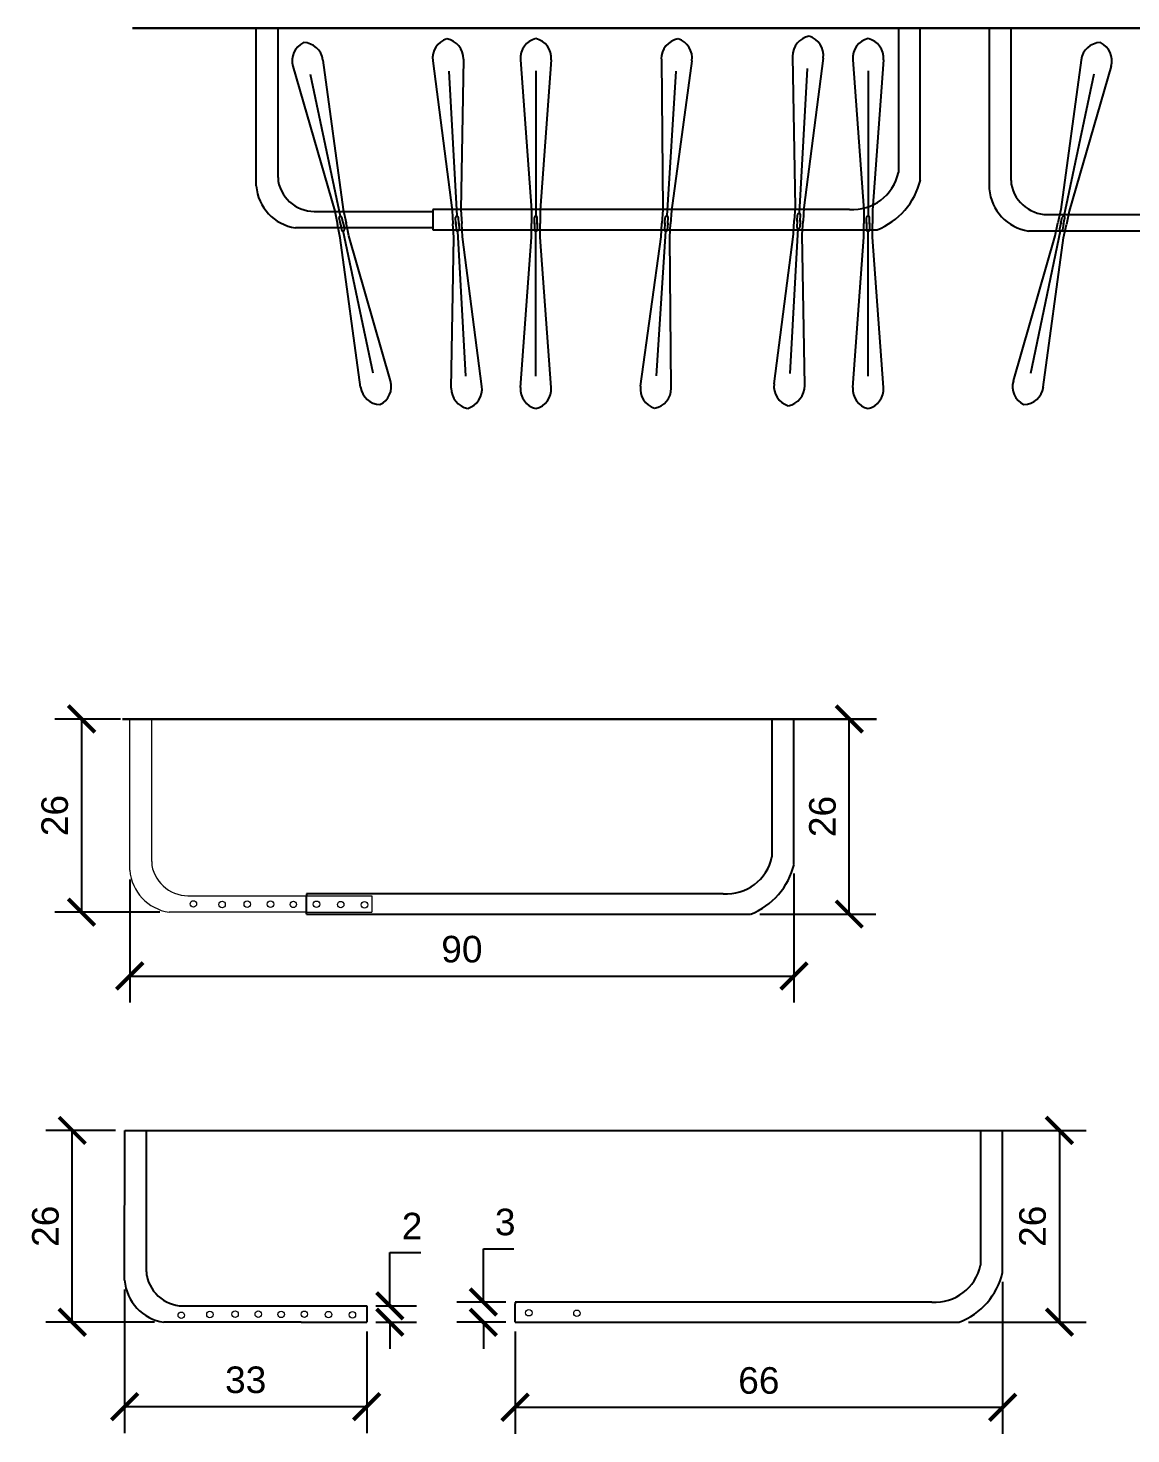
# Model space of a CAD drawing. Header units: inches. Extents: x -337 to 148, y 38 to 645.
# Drawn here: x -337.3 to -187.8, y 454.8 to 645.4 of the extents above; entities that cross this region are included whole.
import ezdxf

# ---------------------------------------------------------------- set-up
doc = ezdxf.new("R2010")
doc.units = ezdxf.units.IN
doc.header["$MEASUREMENT"] = 0
for name, color, linetype, lineweight in [('Chiodi', 7, 'Continuous', 18), ('Mulig', 7, 'Continuous', 25), ('Muri', 7, 'Continuous', 30), ('Proiettato', 4, 'Continuous', 20), ('Quote', 1, 'Continuous', 15)]:
    doc.layers.add(name, color=color, linetype=linetype, lineweight=lineweight)
doc.styles.get("Standard").update_dxf_attribs({"font": 'Arial.ttf'})
doc.dimstyles.get("Standard").update_dxf_attribs({"dimtxt": 0.18, "dimasz": 0.18, "dimexe": 0.18, "dimexo": 0.0625, "dimgap": 0.09, "dimtad": 1, "dimtoh": 1, "dimdec": 0, "dimzin": 0, "dimdsep": 46, "dimtxsty": 'Standard', "dimblk": 'ARCHTICK', "dimblk1": 'ARCHTICK', "dimblk2": 'ARCHTICK', "dimcen": 0.09, "dimadec": 0, "dimazin": 0, "dimtfac": 1, "dimtdec": 0, "dimtofl": 0, "dimtmove": 0, "dimatfit": 3, "dimfxl": 1, "dimtolj": 1, "dimtzin": 0, "dimarcsym": 0})

# ---------------------------------------------------------------- blocks, each defined once
blk = doc.blocks.new('_ArchTick')
at = {"color": 0, "linetype": 'ByBlock', "const_width": 0.15}
blk.add_lwpolyline([(-0.5, -0.5), (0.5, 0.5)], dxfattribs=at)
blk = doc.blocks.new('*D27')
at = {"layer": 'Defpoints', "color": 0, "transparency": 16777216}
for p in [(-233.46, 551.72), (-225.96, 551.72), (-239.33, 525.27)]:
    blk.add_point(p, dxfattribs=at)
at = {"layer": 'Quote', "color": 0, "lineweight": -2, "transparency": 16777216}
for p, q in [((-232.21, 551.72), (-222.36, 551.72)), ((-225.96, 525.27), (-225.96, 551.72)), ((-238.08, 525.27), (-222.36, 525.27))]:
    blk.add_line(p, q, dxfattribs=at)
at = {"layer": 'Quote', "color": 0, "lineweight": -2, "transparency": 16777216, "xscale": 3.6, "yscale": 3.6, "zscale": 3.6}
for p, rotation in [((-225.96, 551.72), 90), ((-225.96, 525.27), 270)]:
    blk.add_blockref('_ArchTick', p, dxfattribs=dict(at, rotation=rotation))
at = {"layer": 'Quote', "color": 0, "transparency": 16777216, "insert": (-229.58, 538.5), "char_height": 3.6, "attachment_point": 5, "rotation": 90}
blk.add_mtext('\\A1;26', dxfattribs=at)
blk = doc.blocks.new('*D28')
at = {"layer": 'Defpoints', "color": 0, "transparency": 16777216}
for p in [(-233.46, 532.02), (-323.49, 531.22), (-233.46, 516.88)]:
    blk.add_point(p, dxfattribs=at)
at = {"layer": 'Quote', "color": 0, "lineweight": -2, "transparency": 16777216}
for p, q in [((-323.49, 529.97), (-323.49, 513.28)), ((-233.46, 530.77), (-233.46, 513.28)), ((-323.49, 516.88), (-233.46, 516.88))]:
    blk.add_line(p, q, dxfattribs=at)
at = {"layer": 'Quote', "color": 0, "lineweight": -2, "transparency": 16777216, "xscale": 3.6, "yscale": 3.6, "zscale": 3.6, "rotation": 180}
blk.add_blockref('_ArchTick', (-323.49, 516.88), dxfattribs=at)
at = {"layer": 'Quote', "color": 0, "lineweight": -2, "transparency": 16777216, "xscale": 3.6, "yscale": 3.6, "zscale": 3.6}
blk.add_blockref('_ArchTick', (-233.46, 516.88), dxfattribs=at)
at = {"layer": 'Quote', "color": 0, "transparency": 16777216, "insert": (-278.47, 520.5), "char_height": 3.6, "attachment_point": 5}
blk.add_mtext('\\A1;90', dxfattribs=at)
blk = doc.blocks.new('*D29')
at = {"layer": 'Defpoints', "color": 0, "transparency": 16777216}
for p in [(-323.49, 551.72), (-330.03, 525.53), (-318.17, 525.53)]:
    blk.add_point(p, dxfattribs=at)
at = {"layer": 'Quote', "color": 0, "lineweight": -2, "transparency": 16777216}
for p, q in [((-324.74, 551.72), (-333.63, 551.72)), ((-330.03, 551.72), (-330.03, 525.53)), ((-319.42, 525.53), (-333.63, 525.53))]:
    blk.add_line(p, q, dxfattribs=at)
at = {"layer": 'Quote', "color": 0, "lineweight": -2, "transparency": 16777216, "xscale": 3.6, "yscale": 3.6, "zscale": 3.6}
for p, rotation in [((-330.03, 551.72), 90), ((-330.03, 525.53), 270)]:
    blk.add_blockref('_ArchTick', p, dxfattribs=dict(at, rotation=rotation))
at = {"layer": 'Quote', "color": 0, "transparency": 16777216, "insert": (-333.65, 538.63), "char_height": 3.6, "attachment_point": 5, "rotation": 90}
blk.add_mtext('\\A1;26', dxfattribs=at)
blk = doc.blocks.new('*D32')
at = {"layer": 'Defpoints', "color": 0, "transparency": 16777216}
for p in [(-205.18, 476.68), (-271.26, 469.94), (-205.18, 458.41)]:
    blk.add_point(p, dxfattribs=at)
at = {"layer": 'Quote', "color": 0, "lineweight": -2, "transparency": 16777216}
for p, q in [((-205.18, 475.43), (-205.18, 454.81)), ((-271.26, 468.69), (-271.26, 454.81)), ((-271.26, 458.41), (-205.18, 458.41))]:
    blk.add_line(p, q, dxfattribs=at)
at = {"layer": 'Quote', "color": 0, "lineweight": -2, "transparency": 16777216, "xscale": 3.6, "yscale": 3.6, "zscale": 3.6, "rotation": 180}
blk.add_blockref('_ArchTick', (-271.26, 458.41), dxfattribs=at)
at = {"layer": 'Quote', "color": 0, "lineweight": -2, "transparency": 16777216, "xscale": 3.6, "yscale": 3.6, "zscale": 3.6}
blk.add_blockref('_ArchTick', (-205.18, 458.41), dxfattribs=at)
at = {"layer": 'Quote', "color": 0, "transparency": 16777216, "insert": (-238.22, 462.03), "char_height": 3.6, "attachment_point": 5}
blk.add_mtext('\\A1;66', dxfattribs=at)
blk = doc.blocks.new('*D33')
at = {"layer": 'Defpoints', "color": 0, "transparency": 16777216}
for p in [(-324.19, 475.63), (-291.37, 469.94), (-291.37, 458.5)]:
    blk.add_point(p, dxfattribs=at)
at = {"layer": 'Quote', "color": 0, "lineweight": -2, "transparency": 16777216}
for p, q in [((-324.19, 474.38), (-324.19, 454.9)), ((-291.37, 468.69), (-291.37, 454.9)), ((-324.19, 458.5), (-291.37, 458.5))]:
    blk.add_line(p, q, dxfattribs=at)
at = {"layer": 'Quote', "color": 0, "lineweight": -2, "transparency": 16777216, "xscale": 3.6, "yscale": 3.6, "zscale": 3.6, "rotation": 180}
blk.add_blockref('_ArchTick', (-324.19, 458.5), dxfattribs=at)
at = {"layer": 'Quote', "color": 0, "lineweight": -2, "transparency": 16777216, "xscale": 3.6, "yscale": 3.6, "zscale": 3.6}
blk.add_blockref('_ArchTick', (-291.37, 458.5), dxfattribs=at)
at = {"layer": 'Quote', "color": 0, "transparency": 16777216, "insert": (-307.78, 462.12), "char_height": 3.6, "attachment_point": 5}
blk.add_mtext('\\A1;33', dxfattribs=at)
blk = doc.blocks.new('*D34')
at = {"layer": 'Defpoints', "color": 0, "transparency": 16777216}
for p in [(-331.29, 495.95), (-324.17, 495.95), (-318.87, 469.94)]:
    blk.add_point(p, dxfattribs=at)
at = {"layer": 'Quote', "color": 0, "lineweight": -2, "transparency": 16777216}
for p, q in [((-325.42, 495.95), (-334.89, 495.95)), ((-331.29, 469.94), (-331.29, 495.95)), ((-320.12, 469.94), (-334.89, 469.94))]:
    blk.add_line(p, q, dxfattribs=at)
at = {"layer": 'Quote', "color": 0, "lineweight": -2, "transparency": 16777216, "xscale": 3.6, "yscale": 3.6, "zscale": 3.6}
for p, rotation in [((-331.29, 495.95), 90), ((-331.29, 469.94), 270)]:
    blk.add_blockref('_ArchTick', p, dxfattribs=dict(at, rotation=rotation))
at = {"layer": 'Quote', "color": 0, "transparency": 16777216, "insert": (-334.91, 482.95), "char_height": 3.6, "attachment_point": 5, "rotation": 90}
blk.add_mtext('\\A1;26', dxfattribs=at)
blk = doc.blocks.new('*D35')
at = {"layer": 'Defpoints', "color": 0, "transparency": 16777216}
for p in [(-291.37, 472.18), (-288.24, 472.18), (-291.37, 469.94)]:
    blk.add_point(p, dxfattribs=at)
at = {"layer": 'Quote', "color": 0, "lineweight": -2, "transparency": 16777216}
for p, q in [((-288.24, 472.18), (-288.24, 479.38)), ((-288.24, 479.38), (-284.03, 479.38)), ((-290.12, 472.18), (-284.64, 472.18)), ((-290.12, 469.94), (-284.64, 469.94)), ((-288.24, 469.94), (-288.24, 466.34))]:
    blk.add_line(p, q, dxfattribs=at)
at = {"layer": 'Quote', "color": 0, "lineweight": -2, "transparency": 16777216, "xscale": 3.6, "yscale": 3.6, "zscale": 3.6}
for p, rotation in [((-288.24, 472.18), 270), ((-288.24, 469.94), 90)]:
    blk.add_blockref('_ArchTick', p, dxfattribs=dict(at, rotation=rotation))
at = {"layer": 'Quote', "color": 0, "transparency": 16777216, "insert": (-285.23, 482.98), "char_height": 3.6, "attachment_point": 5}
blk.add_mtext('\\A1;2', dxfattribs=at)
blk = doc.blocks.new('*D36')
at = {"layer": 'Defpoints', "color": 0, "transparency": 16777216}
for p in [(-275.56, 472.68), (-271.26, 472.68), (-271.26, 469.94)]:
    blk.add_point(p, dxfattribs=at)
at = {"layer": 'Quote', "color": 0, "lineweight": -2, "transparency": 16777216}
for p, q in [((-275.56, 472.68), (-275.56, 479.88)), ((-275.56, 479.88), (-271.45, 479.88)), ((-272.51, 472.68), (-279.16, 472.68)), ((-272.51, 469.94), (-279.16, 469.94)), ((-275.56, 469.94), (-275.56, 466.34))]:
    blk.add_line(p, q, dxfattribs=at)
at = {"layer": 'Quote', "color": 0, "lineweight": -2, "transparency": 16777216, "xscale": 3.6, "yscale": 3.6, "zscale": 3.6}
for p, rotation in [((-275.56, 472.68), 270), ((-275.56, 469.94), 90)]:
    blk.add_blockref('_ArchTick', p, dxfattribs=dict(at, rotation=rotation))
at = {"layer": 'Quote', "color": 0, "transparency": 16777216, "insert": (-272.6, 483.51), "char_height": 3.6, "attachment_point": 5}
blk.add_mtext('\\A1;3', dxfattribs=at)
blk = doc.blocks.new('*D37')
at = {"layer": 'Defpoints', "color": 0, "transparency": 16777216}
for p in [(-205.18, 495.95), (-211.05, 469.94), (-197.47, 469.94)]:
    blk.add_point(p, dxfattribs=at)
at = {"layer": 'Quote', "color": 0, "lineweight": -2, "transparency": 16777216}
for p, q in [((-203.93, 495.95), (-193.87, 495.95)), ((-197.47, 495.95), (-197.47, 469.94)), ((-209.8, 469.94), (-193.87, 469.94))]:
    blk.add_line(p, q, dxfattribs=at)
at = {"layer": 'Quote', "color": 0, "lineweight": -2, "transparency": 16777216, "xscale": 3.6, "yscale": 3.6, "zscale": 3.6}
for p, rotation in [((-197.47, 495.95), 90), ((-197.47, 469.94), 270)]:
    blk.add_blockref('_ArchTick', p, dxfattribs=dict(at, rotation=rotation))
at = {"layer": 'Quote', "color": 0, "transparency": 16777216, "insert": (-201.1, 482.95), "char_height": 3.6, "attachment_point": 5, "rotation": 90}
blk.add_mtext('\\A1;26', dxfattribs=at)

msp = doc.modelspace()

# ---------------------------------------------------------------- linework, layer by layer
at = {"layer": 'Chiodi'}
for centre in [(-298.18, 526.61), (-291.67, 526.53)]:
    msp.add_circle(centre, 0.437, dxfattribs=at)
at = {"layer": 'Mulig'}
for p, q in [((-306.36, 623.99), (-306.36, 645.38)), ((-303.38, 625.14), (-303.38, 645.38)), ((-219.31, 645.38), (-219.31, 625.79)), ((-216.33, 624.78), (-216.33, 645.38)), ((-206.99, 645.38), (-206.99, 625.73)), ((-204, 624.73), (-204, 645.38)), ((-303.38, 625.14), (-303.38, 624.64)), ((-206.99, 625.73), (-206.99, 623.57)), ((-204, 624.73), (-204, 624.22)), ((-298.01, 620.53), (-282.41, 620.53)), ((-272.87, 620.78), (-282.41, 620.78)), ((-282.41, 620.78), (-282.41, 618.04)), ((-225.93, 620.78), (-272.87, 620.78)), ((-198.61, 620.1), (-182.99, 620.1)), ((-282.41, 618.29), (-301.05, 618.29)), ((-282.41, 618.04), (-273.05, 618.04)), ((-273.05, 618.04), (-222.2, 618.04)), ((-182.99, 617.86), (-201.66, 617.86)), ((-236.44, 551.72), (-236.44, 533.02)), ((-233.46, 532.02), (-233.46, 551.72)), ((-289.99, 528.01), (-299.54, 528.01)), ((-299.54, 528.01), (-299.54, 527.76)), ((-243.05, 528.01), (-289.99, 528.01)), ((-299.54, 525.27), (-299.54, 527.76)), ((-299.54, 525.27), (-290.17, 525.27)), ((-290.17, 525.27), (-239.33, 525.27)), ((-324.19, 475.63), (-324.17, 495.95)), ((-324.17, 495.95), (-200.43, 495.95)), ((-321.21, 476.79), (-321.21, 495.95)), ((-208.16, 495.95), (-208.16, 477.69)), ((-205.18, 476.68), (-205.18, 495.95)), ((-321.21, 476.79), (-321.21, 476.29)), ((-261.71, 472.68), (-271.26, 472.68)), ((-271.26, 472.68), (-271.26, 472.43)), ((-214.77, 472.68), (-261.71, 472.68)), ((-315.83, 472.18), (-300.24, 472.18)), ((-300.24, 472.18), (-291.37, 472.18)), ((-291.37, 472.18), (-291.37, 469.94)), ((-271.26, 469.94), (-271.26, 472.43)), ((-300.24, 469.94), (-318.87, 469.94)), ((-300.24, 469.94), (-291.37, 469.94)), ((-271.26, 469.94), (-261.89, 469.94)), ((-261.89, 469.94), (-211.05, 469.94))]:
    msp.add_line(p, q, dxfattribs=at)
at = {"layer": 'Mulig', "linetype": 'Continuous'}
for p, q in [((-297.32, 641.05), (-294.56, 620.79)), ((-282.41, 640.95), (-279.78, 620.67)), ((-278.27, 641.19), (-278.61, 620.74)), ((-270.52, 641.1), (-269.04, 620.71)), ((-266.37, 641.1), (-267.86, 620.71)), ((-251.43, 641.19), (-251.24, 620.74)), ((-247.29, 640.93), (-250.06, 620.67)), ((-233.64, 641.55), (-233.31, 621.1)), ((-229.5, 641.31), (-232.13, 621.03)), ((-225.48, 641.1), (-224, 620.71)), ((-221.34, 641.1), (-222.82, 620.71)), ((-194.54, 641.05), (-197.3, 620.79)), ((-301.38, 640.2), (-295.71, 620.55)), ((-299.04, 639.14), (-294.97, 619.89)), ((-280.26, 639.55), (-279.15, 619.91)), ((-268.45, 639.59), (-268.45, 619.91)), ((-249.46, 639.54), (-250.7, 619.91)), ((-231.65, 639.91), (-232.76, 620.27)), ((-223.41, 639.59), (-223.41, 619.91)), ((-192.82, 639.14), (-196.88, 619.89)), ((-190.48, 640.2), (-196.14, 620.55)), ((-295.71, 620.55), (-295.34, 618.76)), ((-294.95, 618.84), (-295.12, 619.65)), ((-294.57, 618.92), (-294.74, 619.74)), ((-294.56, 620.79), (-294.18, 619)), ((-279.78, 620.67), (-279.68, 618.85)), ((-279.29, 618.87), (-279.33, 619.7)), ((-278.9, 618.89), (-278.94, 619.72)), ((-278.61, 620.74), (-278.5, 618.91)), ((-269.04, 620.71), (-269.04, 618.88)), ((-268.64, 618.88), (-268.64, 619.71)), ((-268.25, 618.88), (-268.25, 619.71)), ((-267.86, 620.71), (-267.86, 618.88)), ((-251.24, 620.74), (-251.36, 618.92)), ((-250.96, 618.89), (-250.91, 619.72)), ((-250.57, 618.87), (-250.52, 619.7)), ((-250.06, 620.67), (-250.18, 618.84)), ((-233.31, 621.1), (-233.41, 619.28)), ((-233.01, 619.25), (-232.97, 620.08)), ((-232.63, 619.23), (-232.58, 620.06)), ((-232.13, 621.03), (-232.23, 619.21)), ((-224, 620.71), (-224, 618.88)), ((-223.61, 618.88), (-223.61, 619.71)), ((-223.22, 618.88), (-223.22, 619.71)), ((-222.82, 620.71), (-222.82, 618.88)), ((-197.3, 620.79), (-197.67, 619)), ((-197.29, 618.92), (-197.12, 619.74)), ((-196.91, 618.84), (-196.73, 619.65)), ((-196.14, 620.55), (-196.52, 618.76)), ((-294.96, 616.97), (-295.34, 618.76)), ((-294.95, 618.84), (-294.78, 618.03)), ((-294.57, 618.92), (-294.4, 618.11)), ((-290.48, 598.62), (-294.55, 617.88)), ((-293.81, 617.22), (-294.18, 619)), ((-279.58, 617.03), (-279.68, 618.85)), ((-279.29, 618.87), (-279.24, 618.04)), ((-277.93, 598.21), (-279.03, 617.86)), ((-278.9, 618.89), (-278.85, 618.06)), ((-278.4, 617.09), (-278.5, 618.91)), ((-269.04, 617.06), (-269.04, 618.88)), ((-268.64, 618.88), (-268.64, 618.05)), ((-268.45, 598.18), (-268.45, 617.85)), ((-268.25, 618.88), (-268.25, 618.05)), ((-267.86, 617.06), (-267.86, 618.88)), ((-252.08, 598.22), (-250.83, 617.86)), ((-251.47, 617.1), (-251.36, 618.92)), ((-250.96, 618.89), (-251.02, 618.06)), ((-250.57, 618.87), (-250.63, 618.04)), ((-250.3, 617.02), (-250.18, 618.84)), ((-236.14, 597.17), (-233.51, 617.45)), ((-233.99, 598.57), (-232.88, 618.22)), ((-233.51, 617.45), (-233.41, 619.28)), ((-233.01, 619.25), (-233.06, 618.42)), ((-232.63, 619.23), (-232.67, 618.4)), ((-232.33, 617.39), (-232.23, 619.21)), ((-224, 617.06), (-224, 618.88)), ((-223.61, 618.88), (-223.61, 618.05)), ((-223.41, 598.18), (-223.41, 617.85)), ((-223.22, 618.88), (-223.22, 618.05)), ((-222.82, 617.06), (-222.82, 618.88)), ((-201.37, 598.62), (-197.31, 617.88)), ((-198.05, 617.22), (-197.67, 619)), ((-197.29, 618.92), (-197.46, 618.11)), ((-196.91, 618.84), (-197.08, 618.03)), ((-196.9, 616.97), (-196.52, 618.76)), ((-292.2, 596.71), (-294.96, 616.97)), ((-288.14, 597.57), (-293.81, 617.22)), ((-279.91, 596.58), (-279.58, 617.03)), ((-275.77, 596.81), (-278.4, 617.09)), ((-270.52, 596.66), (-269.04, 617.06)), ((-266.37, 596.66), (-267.86, 617.06)), ((-254.25, 596.83), (-251.47, 617.1)), ((-250.11, 596.57), (-250.3, 617.02)), ((-232, 596.94), (-232.33, 617.39)), ((-225.48, 596.66), (-224, 617.06)), ((-221.34, 596.66), (-222.82, 617.06)), ((-203.71, 597.57), (-198.05, 617.22)), ((-199.66, 596.71), (-196.9, 616.97))]:
    msp.add_line(p, q, dxfattribs=at)
for centre, radius, start, end in [((-230.89, 641.59), 2.75, 100.7788, 180.9317), ((-232.22, 641.67), 2.75, 352.6124, 72.7654), ((-298.74, 640.96), 2.75, 115.9257, 196.0786), ((-300.04, 640.68), 2.75, 7.7594, 87.9123), ((-279.69, 641.3), 2.75, 107.2346, 187.3876), ((-281.02, 641.23), 2.75, 359.0683, 79.2212), ((-267.78, 641.3), 2.75, 104.0067, 184.1596), ((-269.11, 641.3), 2.75, 355.8404, 75.9933), ((-248.69, 641.22), 2.75, 100.3753, 180.5283), ((-250.01, 641.3), 2.75, 352.209, 72.3619), ((-222.75, 641.3), 2.75, 104.0067, 184.1596), ((-224.07, 641.3), 2.75, 355.8404, 75.9933), ((-191.82, 640.68), 2.75, 92.0877, 172.2406), ((-193.12, 640.96), 2.75, 343.9214, 64.0743), ((-294.93, 619.69), 0.195, 11.919, 191.919), ((-279.14, 619.71), 0.195, 3.2279, 183.2279), ((-268.45, 619.71), 0.195, 0, 180), ((-250.72, 619.71), 0.195, 356.3686, 176.3686), ((-232.82, 619.24), 0.238, 141.6044, 211.9397), ((-232.77, 620.07), 0.195, 356.7721, 176.7721), ((-232.82, 619.24), 0.238, 321.6044, 31.9397), ((-223.41, 619.71), 0.195, 0, 180), ((-196.92, 619.69), 0.195, 348.081, 168.081), ((-294.76, 618.88), 0.238, 156.7513, 227.0866), ((-294.59, 618.07), 0.195, 191.919, 11.919), ((-294.76, 618.88), 0.238, 336.7513, 47.0866), ((-279.09, 618.88), 0.238, 148.0603, 218.3956), ((-279.04, 618.05), 0.195, 183.2279, 3.2279), ((-279.09, 618.88), 0.238, 328.0603, 38.3956), ((-268.45, 618.88), 0.238, 144.8323, 215.1677), ((-268.45, 618.05), 0.195, 180, 0), ((-268.45, 618.88), 0.238, 324.8323, 35.1677), ((-250.82, 618.05), 0.195, 176.3686, 356.3686), ((-250.77, 618.88), 0.238, 141.201, 211.5363), ((-250.77, 618.88), 0.238, 321.201, 31.5363), ((-232.87, 618.41), 0.195, 176.7721, 356.7721), ((-223.41, 618.88), 0.238, 144.8323, 215.1677), ((-223.41, 618.05), 0.195, 180, 0), ((-223.41, 618.88), 0.238, 324.8323, 35.1677), ((-197.27, 618.07), 0.195, 168.081, 348.081), ((-197.1, 618.88), 0.238, 132.9134, 203.2487), ((-197.1, 618.88), 0.238, 312.9134, 23.2487), ((-289.48, 597.08), 2.75, 187.7594, 267.9123), ((-290.78, 596.81), 2.75, 295.9257, 16.0786), ((-277.17, 596.53), 2.75, 179.0683, 259.2212), ((-278.49, 596.46), 2.75, 287.2346, 7.3876), ((-267.78, 596.46), 2.75, 175.8404, 255.9933), ((-269.11, 596.46), 2.75, 284.0067, 4.1596), ((-251.53, 596.46), 2.75, 172.209, 252.3619), ((-252.85, 596.55), 2.75, 280.3753, 0.5283), ((-233.42, 596.82), 2.75, 172.6124, 252.7654), ((-234.75, 596.89), 2.75, 280.7788, 0.9317), ((-222.75, 596.46), 2.75, 175.8404, 255.9933), ((-224.07, 596.46), 2.75, 284.0067, 4.1596), ((-201.08, 596.81), 2.75, 163.9214, 244.0743), ((-202.38, 597.08), 2.75, 272.0877, 352.2406)]:
    msp.add_arc(centre, radius, start, end, dxfattribs=at)
at = {"layer": 'Mulig'}
for centre, radius, start, end in [((-225.51, 627.11), 6.34, 266.2507, 347.9869), ((-300.09, 624.51), 6.29, 184.7533, 261.2853), ((-298.4, 625.58), 5.07, 190.7018, 274.4267), ((-225.68, 627), 9.61, 291.2266, 346.6767), ((-200.71, 624.09), 6.3, 184.7533, 261.2853), ((-199.01, 625.17), 5.08, 190.7018, 274.4267), ((-242.64, 534.34), 6.34, 266.2507, 347.9869), ((-242.8, 534.23), 9.61, 291.2266, 346.6767), ((-214.36, 479.01), 6.34, 266.2507, 347.9869), ((-214.53, 478.9), 9.61, 291.2266, 346.6767), ((-317.92, 476.15), 6.29, 184.7533, 261.2853), ((-316.22, 477.23), 5.07, 190.7018, 274.4267)]:
    msp.add_arc(centre, radius, start, end, dxfattribs=at)
at = {"layer": 'Muri'}
for p, q in [((-306.36, 645.38), (-323.12, 645.38)), ((-306.36, 645.38), (-23.6, 645.38)), ((-234.34, 551.72), (-324.46, 551.72)), ((-234.34, 551.72), (-222.29, 551.72))]:
    msp.add_line(p, q, dxfattribs=at)
at = {"layer": 'Proiettato'}
for p, q in [((-323.49, 531.22), (-323.49, 551.72)), ((-320.5, 532.38), (-320.5, 551.72)), ((-320.5, 532.38), (-320.5, 531.88)), ((-315.13, 527.76), (-299.54, 527.76)), ((-299.54, 527.76), (-290.67, 527.76)), ((-290.67, 527.76), (-290.67, 525.53)), ((-299.54, 525.53), (-318.17, 525.53)), ((-299.54, 525.53), (-290.67, 525.53))]:
    msp.add_line(p, q, dxfattribs=at)
for centre in [(-314.87, 526.65), (-310.98, 526.57), (-307.57, 526.62), (-304.42, 526.62), (-301.32, 526.59), (-294.9, 526.56)]:
    msp.add_circle(centre, 0.437, dxfattribs=at)
at = {"layer": 'Proiettato', "color": 7}
for centre in [(-316.51, 470.89), (-312.63, 470.99), (-309.22, 471.04), (-306.07, 471.04), (-302.97, 471.01), (-299.83, 471.03), (-296.55, 470.98), (-293.31, 470.95), (-269.4, 471.23), (-262.88, 471.16)]:
    msp.add_circle(centre, 0.437, dxfattribs=at)
at = {"layer": 'Proiettato'}
for centre, radius, start, end in [((-315.52, 532.82), 5.07, 190.7018, 274.4267), ((-317.22, 531.74), 6.29, 184.7533, 261.2853)]:
    msp.add_arc(centre, radius, start, end, dxfattribs=at)

# ---------------------------------------------------------------- dimensions: what is measured, and where the dimension line sits
at = {"layer": 'Quote'}
for base, p1, p2, picture, middle in [((-330.03, 525.53), (-323.49, 551.72), (-318.17, 525.53), '*D29', (-333.65, 538.63)), ((-331.29, 495.95), (-318.87, 469.94), (-324.17, 495.95), '*D34', (-334.91, 482.95)), ((-197.47, 469.94), (-205.18, 495.95), (-211.05, 469.94), '*D37', (-201.1, 482.95)), ((-288.24, 472.18), (-291.37, 469.94), (-291.37, 472.18), '*D35', (-285.23, 482.98)), ((-275.56, 472.68), (-271.26, 469.94), (-271.26, 472.68), '*D36', (-272.6, 483.51))]:
    dim = msp.add_linear_dim(base=base, p1=p1, p2=p2, angle=90, dimstyle='Standard', override={"dimscale": 20}, dxfattribs=at)
    dim.commit()
    dim.dimension.update_dxf_attribs({"geometry": picture, "text_midpoint": middle})
dim = msp.add_linear_dim(base=(-225.96, 551.72), p1=(-239.33, 525.27), p2=(-233.46, 551.72), angle=90, dimstyle='Standard', override={"dimscale": 20}, dxfattribs=at)
dim.commit()
dim.dimension.update_dxf_attribs({"geometry": '*D27', "text_midpoint": (-225.96, 538.5), "dimtype": 160})
for base, p1, p2, picture, middle in [((-233.46, 516.88), (-323.49, 531.22), (-233.46, 532.02), '*D28', (-278.47, 520.5)), ((-205.18, 458.41), (-271.26, 469.94), (-205.18, 476.68), '*D32', (-238.22, 462.03)), ((-291.37, 458.5), (-324.19, 475.63), (-291.37, 469.94), '*D33', (-307.78, 462.12))]:
    dim = msp.add_linear_dim(base=base, p1=p1, p2=p2, dimstyle='Standard', override={"dimscale": 20}, dxfattribs=at)
    dim.commit()
    dim.dimension.update_dxf_attribs({"geometry": picture, "text_midpoint": middle})

doc.saveas('drawing.dxf')
